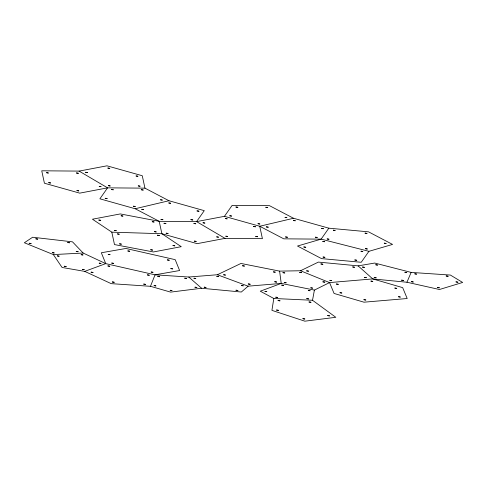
<?xml version="1.0" encoding="UTF-8"?>
<svg xmlns="http://www.w3.org/2000/svg" width="487" height="487" viewBox="0 0 487 487"><rect width="100%" height="100%" fill="white"/><g stroke="black" fill="none" stroke-linecap="round" stroke-linejoin="round"><path stroke-width="0.73" d="M273.81 298.482L271.916 310.359L304.856 321.183L335.805 317.299L312.52 300.272L273.81 298.482L260.277 291.196L281.23 283.428L314.401 290.094L329.553 282.588L372.762 278.917L406.943 282.241L439.451 289.503L462.65 282.46L450.402 275.064L411.131 272.41L374.71 263.053L358.109 265.872L318.382 262.097L300.503 270.76L279.605 271.125L240.955 263.455L217.36 274.747L188.767 277.03L155.043 274.826L105.734 263.625L83.161 253.045L72.502 241.85L32.629 237.242L24.35 242.751L53.357 254.585L83.161 253.045M312.52 300.272L314.401 290.094M84.72 271.375L111.2 283.653L150.471 286.307L155.043 274.826L179.612 270.535L175.21 259.668L125.902 248.467L101.333 252.759L105.734 263.625L84.72 271.375L62.068 267.466L53.357 254.585M406.943 282.241L411.131 272.41M224.44 216.331L232.147 205.374L269.506 205.672L293.539 218.261L328.835 228.178L368.531 231.842L392.559 244.425L368.927 251.322L321.134 239.135L283.769 238.837L259.735 226.254L224.44 216.331L196.571 221.615L159.206 221.317L120.313 213.927L92.445 219.211L111.809 232.153L161.885 233.736L197.18 243.658L225.049 238.368L262.414 238.667L259.735 226.254L293.539 218.261M328.835 228.178L321.134 239.135L297.496 246.032L321.53 258.615L361.226 262.28L368.927 251.322M279.605 271.125L281.23 283.428L248.145 286.179L241.327 292.023L201.6 288.249L170.602 292.115L150.471 286.307M168.977 200.741L144.949 188.152L107.584 187.854L99.884 198.812L135.179 208.734L168.977 200.741L204.272 210.658L196.571 221.615L225.049 238.368M79.107 171.101L107.584 187.854L79.716 193.144L44.42 183.222L41.742 170.803L79.107 171.101L106.976 165.817L142.271 175.74L144.949 188.152M217.36 274.747L248.145 286.179M300.503 270.76L329.553 282.588L334.082 293.46L363.99 302.19L407.199 298.519L402.67 287.64L372.762 278.917L358.109 265.872M135.179 208.734L159.206 221.317L161.885 233.736L181.255 246.678L153.381 251.962L114.488 244.571L111.809 232.153M188.767 277.03L201.6 288.249M29.165 243.238L31.077 243.518L29.165 243.238M35.794 238.831L37.7 239.111L35.794 238.831M46.539 172.745L48.45 173.031L46.575 172.696M48.682 182.68L50.587 182.96L48.682 182.68M52.371 252.704L54.276 252.984L52.383 252.68M57.289 255.931L59.201 256.211L57.326 255.876M64.26 266.237L66.165 266.517L64.26 266.237M67.687 242.52L69.598 242.8L67.699 242.489M76.435 172.988L78.34 173.269L76.435 172.988M76.922 190.618L78.827 190.898L76.934 190.594M85.566 172.288L87.471 172.568L85.566 172.288M76.216 251.475L78.121 251.755L76.216 251.475M81.134 254.701L83.04 254.981L81.146 254.671M82.382 269.366L84.294 269.646L82.4 269.341M99.214 186.387L101.126 186.667L99.251 186.338M91.112 272.154L93.017 272.434L91.112 272.154M98.824 220.045L100.736 220.325L98.824 220.045M107.864 168.058L109.77 168.338L107.864 168.058M105.216 198.282L107.122 198.562L105.216 198.282M108.351 185.693L110.257 185.973L108.382 185.638M99.196 263.163L101.101 263.449L99.232 263.114M111.377 189.516L113.282 189.796L111.377 189.516M108.211 254.397L110.117 254.677L108.224 254.372M107.919 265.951L109.831 266.231L107.931 265.926M114.323 230.394L116.229 230.68L114.323 230.394M111.73 263.09L113.635 263.37L111.742 263.065M117.41 233.949L119.315 234.229L117.44 233.894M112.29 281.973L114.201 282.253L112.29 281.973M121.123 215.814L123.028 216.094L121.135 215.79M119.546 243.877L121.458 244.157L119.565 243.853M136.098 175.996L138.004 176.276L136.11 175.971M127.862 250.963L129.767 251.243L127.874 250.939M133.45 206.22L135.362 206.5L133.462 206.19M138.241 185.931L140.146 186.211L138.278 185.876M141.267 189.753L143.178 190.033L141.267 189.753M141.76 209.367L143.665 209.647L141.79 209.319M143.708 284.098L145.613 284.378L143.708 284.098M152.236 221.731L154.148 222.011L152.248 221.701M147.366 274.912L149.278 275.192L147.366 274.912M150.666 249.794L152.571 250.075L150.666 249.794M154.379 231.66L156.29 231.94L154.416 231.605M151.177 272.05L153.082 272.33L151.189 272.02M160.491 199.822L162.396 200.102L160.503 199.798M157.465 235.209L159.377 235.489L157.465 235.209M160.978 219.436L162.889 219.716L160.978 219.436M154.081 285.65L155.986 285.93L154.093 285.619M164.009 223.265L165.915 223.545L164.009 223.265M157.739 276.458L159.651 276.744L157.758 276.433M168.794 202.976L170.706 203.256L168.812 202.945M166.152 233.194L168.058 233.474L166.152 233.194M167.309 259.924L169.22 260.204L167.309 259.924M172.964 245.564L174.87 245.844L172.976 245.539M170.827 268.617L172.739 268.897L170.84 268.593M170.188 290.289L172.094 290.575L170.2 290.264M190.874 219.674L192.779 219.954L190.874 219.674M184.719 278.223L186.631 278.503L184.756 278.168M193.899 223.503L195.804 223.783L193.911 223.472M197.034 210.914L198.94 211.194L197.034 210.914M194.386 241.132L196.291 241.412L194.398 241.108M193.948 278.211L195.853 278.491L193.96 278.187M194.983 287.196L196.888 287.482L194.983 287.196M203.03 222.803L204.942 223.083L203.042 222.778M204.211 287.184L206.117 287.47L204.223 287.16M216.685 236.901L218.59 237.181L216.721 236.852M216.825 276.385L218.73 276.665L216.825 276.385M225.329 218.572L227.234 218.852L225.341 218.547M225.816 236.207L227.721 236.487L225.828 236.177M229.773 215.802L231.684 216.082L229.791 215.771M223.624 274.814L225.536 275.094L223.661 274.759M235.939 207.036L237.845 207.316L235.939 207.036M235.994 290.203L237.906 290.489L235.994 290.203M242.502 265.78L244.407 266.06L242.502 265.78M241.449 285.534L243.36 285.814L241.461 285.504M253.563 226.51L255.474 226.79L253.563 226.51M248.254 283.964L250.16 284.244L248.254 283.964M255.705 236.445L257.617 236.725L255.705 236.445M258.013 223.734L259.918 224.02L258.049 223.685M265.829 207.273L267.734 207.553L265.829 207.273M266.316 226.887L268.227 227.167L266.316 226.887M264.952 291.36L266.864 291.64L264.971 291.329M273.42 271.916L275.325 272.196L273.432 271.892M274.723 281.76L276.628 282.04L274.723 281.76M285.053 217.342L286.959 217.622L285.065 217.318M275.782 297.186L277.687 297.466L275.782 297.186M276.531 310.049L278.442 310.329L276.531 310.049M285.54 236.956L287.446 237.236L285.54 236.956M278.047 300.552L279.958 300.832L278.047 300.552M282.941 272.677L284.846 272.957L282.953 272.653M281.723 285.145L283.629 285.425L281.736 285.114M284.244 282.527L286.149 282.807L284.244 282.527M293.357 220.495L295.262 220.775L293.357 220.495M299.657 272.385L301.569 272.665L299.657 272.385M303.858 246.976L305.763 247.262L303.858 246.976M306.621 270.875L308.527 271.156L306.621 270.875M302.884 318.711L304.795 318.991L302.884 318.711M306.755 298.616L308.661 298.896L306.767 298.592M308.259 290.477L310.164 290.757L308.295 290.422M315.43 237.193L317.341 237.473L315.442 237.169M309.02 301.983L310.925 302.263L309.02 301.983M310.779 287.854L312.684 288.14L310.791 287.829M321.59 228.433L323.502 228.713L321.609 228.403M322.765 241.467L324.671 241.747L322.802 241.412M320.927 263.948L322.832 264.228L320.927 263.948M323.082 257.051L324.987 257.331L323.094 257.02M327.148 238.965L329.06 239.245L327.161 238.94M322.899 281.845L324.805 282.131L322.899 281.845M333.315 230.199L335.22 230.479L333.327 230.174M329.857 280.335L331.769 280.615L329.876 280.311M327.648 315.6L329.553 315.88L327.648 315.6M336.365 284.037L338.27 284.317L336.365 284.037M339.987 292.742L341.892 293.022L339.999 292.711M352.71 266.967L354.615 267.247L352.722 266.937M354.84 259.979L356.746 260.259L354.84 259.979M361.001 251.213L362.906 251.493L361.013 251.182M365.067 233.127L366.979 233.407L365.067 233.127M362.48 267.059L364.392 267.339L362.48 267.059M365.384 248.711L367.295 248.991L365.384 248.711M364.428 277.401L366.334 277.687L364.428 277.401M363.911 299.718L365.822 300.004L363.911 299.718M370.93 281.102L372.835 281.389L370.966 281.054M374.199 277.493L376.11 277.773L374.199 277.493M375.757 264.806L377.668 265.086L375.769 264.776M384.292 243.196L386.203 243.476L384.304 243.171M394.854 288.085L396.765 288.365L394.866 288.06M398.476 296.79L400.387 297.07L398.512 296.735M401.544 280.153L403.455 280.433L401.544 280.153M404.898 272.288L406.803 272.568L404.928 272.233M411.424 281.723L413.329 282.003L411.46 281.669M414.772 273.852L416.677 274.132L414.784 273.828M437.429 287.525L439.335 287.811L437.429 287.525M446.189 275.977L448.095 276.263L446.189 275.977M455.99 281.894L457.896 282.174L455.99 281.894"/></g></svg>
